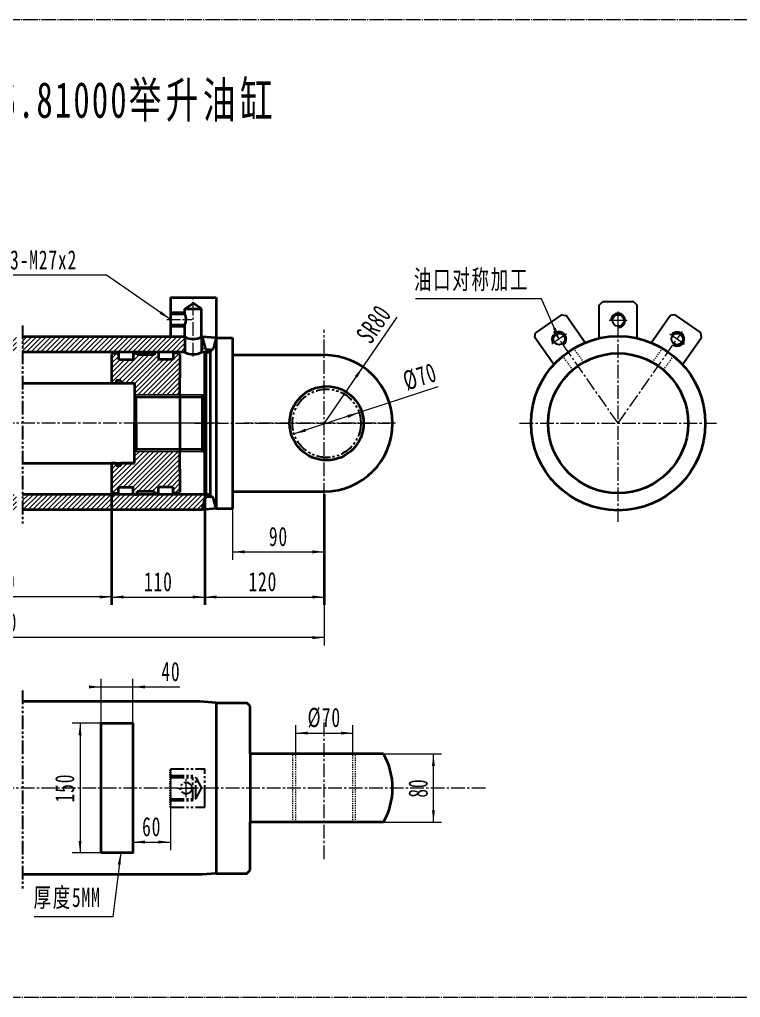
# Model space of a CAD drawing. Header units: millimetres. Extents: x -569 to 3326, y -244 to 615.
# Drawn here: x -44 to 589, y -244 to 615 of the extents above; entities that cross this region are included whole.
import ezdxf

# ---------------------------------------------------------------- set-up
doc = ezdxf.new("R2010")
doc.units = ezdxf.units.MM
for name, pattern in [('AD_LTYPE2 0 mm', [16, 13, -1, 1, -1]), ('双点画线', [22, 12, -2, 2, -2, 2, -2]), ('点画线', [18, 12, -2, 2, -2]), ('虚线', [2, 1, -1])]:
    doc.linetypes.add(name, pattern=pattern)
doc.layers.get('0').update_dxf_attribs({"lineweight": 35})
for name, color, linetype, lineweight in [('ACAD1轮廓实线层', 7, 'Continuous', 30), ('ACAD3中心线层', 1, 'AD_LTYPE2 0 mm', 0), ('EB0', 7, 'Continuous', 35), ('中心线层', 1, '点画线', 18), ('剖面线层', 4, 'Continuous', 18), ('尺寸线层', 3, 'Continuous', 18), ('细实线层', 7, 'Continuous', 18), ('虚线层', 6, '虚线', 18)]:
    doc.layers.add(name, color=color, linetype=linetype, lineweight=lineweight)
doc.styles.add('UserTxtStyle7', font='', dxfattribs={"width": 0.667})
doc.styles.add('标准', font='', dxfattribs={"width": 0.667})
doc.styles.get('UserTxtStyle7').set_extended_font_data('宋体')
doc.styles.get('标准').set_extended_font_data('宋体')
doc.dimstyles.new('标准', dxfattribs={"dimscale": 3.5, "dimtxt": 4.816406, "dimasz": 3, "dimexe": 2, "dimexo": 0, "dimgap": 1.465905, "dimtad": 1, "dimdec": 1, "dimdsep": 46, "dimtxsty": '标准', "dimblk": '_CAXARROW', "dimcen": 0, "dimdle": 3, "dimaunit": 1, "dimazin": 2, "dimtfac": 0.707107, "dimtdec": 3, "dimtmove": 0, "dimatfit": 3, "dimfxl": 1, "dimfrac": 2, "dimtolj": 1, "dimtzin": 0, "dimlwd": 18, "dimarcsym": 0})
pattern_1 = [(45, (0, 0), (-2.12132, 2.12132), [])]

# ---------------------------------------------------------------- blocks, each defined once
blk = doc.blocks.new('*X2')
at = {"layer": '尺寸线层', "linetype": 'Continuous', "lineweight": 18, "transparency": 16777216}
for points in [[(118.82, 107.4), (129.32, 108.71), (129.32, 106.09)], [(223.82, 107.4), (213.32, 108.71), (213.32, 106.09)]]:
    blk.add_hatch(color=0, dxfattribs=at).paths.add_polyline_path(points, flags=0)
at = {"layer": '尺寸线层', "color": 0, "linetype": 'Continuous', "lineweight": 35, "transparency": 16777216}
for p, q in [((118.82, 198.55), (118.82, 100.4)), ((223.82, 197.67), (223.82, 100.4))]:
    blk.add_line(p, q, dxfattribs=at)
at = {"layer": '尺寸线层', "color": 0, "linetype": 'Continuous', "lineweight": 18, "transparency": 16777216}
blk.add_line((118.82, 107.4), (223.82, 107.4), dxfattribs=at)
at = {"layer": '尺寸线层', "color": 0, "linetype": 'Continuous', "lineweight": 35, "transparency": 16777216, "insert": (169.83, 120.82), "char_height": 16.857, "width": 45.9251, "attachment_point": 5, "line_spacing_factor": 1.15057, "style": '标准'}
blk.add_mtext('\\T1.1;120', dxfattribs=at)
blk = doc.blocks.new('_CAXARROW')
blk.add_hatch(color=0).paths.add_polyline_path([(0, 0), (-1, 0.125), (-1, -0.125)], flags=0)
blk = doc.blocks.new('*X4')
at = {"layer": '尺寸线层', "linetype": 'Continuous', "lineweight": 18, "transparency": 16777216}
for points in [[(37.07, 107.4), (47.57, 108.71), (47.57, 106.09)], [(118.82, 107.4), (108.32, 108.71), (108.32, 106.09)]]:
    blk.add_hatch(color=0, dxfattribs=at).paths.add_polyline_path(points, flags=0)
at = {"layer": '尺寸线层', "color": 0, "linetype": 'Continuous', "lineweight": 35, "transparency": 16777216}
for p, q in [((37.07, 199.55), (37.07, 100.4)), ((118.82, 198.55), (118.82, 100.4))]:
    blk.add_line(p, q, dxfattribs=at)
at = {"layer": '尺寸线层', "color": 0, "linetype": 'Continuous', "lineweight": 18, "transparency": 16777216}
blk.add_line((37.07, 107.4), (118.82, 107.4), dxfattribs=at)
at = {"layer": '尺寸线层', "color": 0, "linetype": 'Continuous', "lineweight": 35, "transparency": 16777216, "insert": (78.1, 120.72), "char_height": 16.857, "width": 45.9251, "attachment_point": 5, "line_spacing_factor": 1.15057, "style": '标准'}
blk.add_mtext('\\T1.1;110', dxfattribs=at)
blk = doc.blocks.new('*X6')
at = {"layer": '尺寸线层', "linetype": 'Continuous', "lineweight": 18, "transparency": 16777216}
for points in [[(-165.4, 107.44), (-154.9, 106.13), (-154.9, 108.75)], [(37.07, 107.44), (26.57, 106.13), (26.57, 108.75)]]:
    blk.add_hatch(color=0, dxfattribs=at).paths.add_polyline_path(points, flags=0)
at = {"layer": '尺寸线层', "color": 0, "linetype": 'Continuous', "transparency": 16777216}
for p, q in [((-165.4, 204.05), (-165.4, 100.44)), ((37.07, 199.55), (37.07, 100.44))]:
    blk.add_line(p, q, dxfattribs=at)
at = {"layer": '尺寸线层', "color": 0, "linetype": 'Continuous', "lineweight": 18, "transparency": 16777216}
blk.add_line((37.07, 107.44), (-165.4, 107.44), dxfattribs=at)
at = {"layer": '尺寸线层', "color": 0, "transparency": 16777216, "insert": (-64.16, 120.86), "char_height": 16.857, "width": 63.5155, "attachment_point": 5, "line_spacing_factor": 1.15057, "style": '标准'}
blk.add_mtext('\\T1.1;1920', dxfattribs=at)
blk = doc.blocks.new('*X7')
at = {"layer": '尺寸线层', "linetype": 'Continuous', "lineweight": 18, "transparency": 16777216}
for points in [[(319.67, -30.5), (318.36, -41), (320.98, -41)], [(319.67, -90.5), (318.36, -80), (320.98, -80)]]:
    blk.add_hatch(color=0, dxfattribs=at).paths.add_polyline_path(points, flags=0)
at = {"layer": '尺寸线层', "color": 0, "linetype": 'Continuous', "transparency": 16777216}
for p, q in [((235.37, -30.5), (326.67, -30.5)), ((275.78, -90.5), (326.67, -90.5))]:
    blk.add_line(p, q, dxfattribs=at)
at = {"layer": '尺寸线层', "color": 0, "linetype": 'Continuous', "lineweight": 18, "transparency": 16777216}
blk.add_line((319.67, -90.5), (319.67, -30.5), dxfattribs=at)
at = {"layer": '尺寸线层', "color": 0, "transparency": 16777216, "insert": (306.25, -60.5), "char_height": 16.857, "width": 33.7148, "attachment_point": 5, "rotation": 90, "line_spacing_factor": 1.15057, "style": '标准'}
blk.add_mtext('\\T1.1;80', dxfattribs=at)
blk = doc.blocks.new('*X10')
at = {"layer": '尺寸线层', "linetype": 'Continuous', "lineweight": 18, "transparency": 16777216}
for points in [[(-349.17, 71.72), (-338.67, 70.41), (-338.67, 73.04)], [(223.82, 71.72), (213.32, 70.41), (213.32, 73.04)]]:
    blk.add_hatch(color=0, dxfattribs=at).paths.add_polyline_path(points, flags=0)
at = {"layer": '尺寸线层', "color": 0, "linetype": 'Continuous', "transparency": 16777216}
for p, q in [((-349.17, 197.05), (-349.17, 64.72)), ((223.82, 159.54), (223.82, 64.72))]:
    blk.add_line(p, q, dxfattribs=at)
at = {"layer": '尺寸线层', "color": 0, "linetype": 'Continuous', "lineweight": 18, "transparency": 16777216}
blk.add_line((223.82, 71.72), (-349.17, 71.72), dxfattribs=at)
at = {"layer": '尺寸线层', "color": 0, "transparency": 16777216, "insert": (-62.68, 85.14), "char_height": 16.857, "width": 65.5145, "attachment_point": 5, "line_spacing_factor": 1.15057, "style": '标准'}
blk.add_mtext('\\T1.1;2390', dxfattribs=at)
blk = doc.blocks.new('*X13')
at = {"layer": '尺寸线层', "linetype": 'Continuous', "lineweight": 18, "transparency": 16777216}
for points in [[(143.31, 147.05), (153.81, 148.36), (153.81, 145.74)], [(223.82, 147.05), (213.32, 148.36), (213.32, 145.74)]]:
    blk.add_hatch(color=0, dxfattribs=at).paths.add_polyline_path(points, flags=0)
at = {"layer": '尺寸线层', "color": 0, "linetype": 'Continuous', "transparency": 16777216}
for p, q in [((143.31, 185.05), (143.31, 140.05)), ((223.82, 185.05), (223.82, 140.05))]:
    blk.add_line(p, q, dxfattribs=at)
at = {"layer": '尺寸线层', "color": 0, "linetype": 'Continuous', "lineweight": 18, "transparency": 16777216}
blk.add_line((143.31, 147.05), (223.82, 147.05), dxfattribs=at)
at = {"layer": '尺寸线层', "color": 0, "transparency": 16777216, "insert": (183.56, 160.47), "char_height": 16.857, "width": 33.7148, "attachment_point": 5, "line_spacing_factor": 1.15057, "style": '标准'}
blk.add_mtext('\\T1.1;90', dxfattribs=at)
blk = doc.blocks.new('*X14')
at = {"layer": '尺寸线层', "linetype": 'Continuous', "lineweight": 18, "transparency": 16777216}
for points in [[(254.37, 269.36), (244.8, 264.85), (243.99, 267.35)], [(197.33, 250.75), (207.72, 252.76), (206.91, 255.26)]]:
    blk.add_hatch(color=0, dxfattribs=at).paths.add_polyline_path(points, flags=0)
at = {"layer": '尺寸线层', "color": 0, "linetype": 'Continuous', "lineweight": 18, "transparency": 16777216}
blk.add_line((323.63, 291.94), (197.33, 250.75), dxfattribs=at)
at = {"layer": '尺寸线层', "color": 0, "transparency": 16777216, "insert": (307.85, 300.91), "char_height": 16.8574, "width": 48.9235, "attachment_point": 5, "rotation": 18.05979, "line_spacing_factor": 1.15057, "style": '标准'}
blk.add_mtext('\\T1.1;%%C70', dxfattribs=at)
blk = doc.blocks.new('*X18')
at = {"layer": '尺寸线层', "linetype": 'Continuous', "lineweight": 18, "transparency": 16777216}
for points in [[(198.77, -12.18), (209.27, -10.87), (209.27, -13.5)], [(248.86, -12.18), (238.36, -10.87), (238.36, -13.5)]]:
    blk.add_hatch(color=0, dxfattribs=at).paths.add_polyline_path(points, flags=0)
at = {"layer": '尺寸线层', "color": 0, "linetype": 'Continuous', "transparency": 16777216}
for p, q in [((198.77, -30.68), (198.77, -5.18)), ((248.86, -30.68), (248.86, -5.18))]:
    blk.add_line(p, q, dxfattribs=at)
at = {"layer": '尺寸线层', "color": 0, "linetype": 'Continuous', "lineweight": 18, "transparency": 16777216}
blk.add_line((198.77, -12.18), (248.86, -12.18), dxfattribs=at)
at = {"layer": '尺寸线层', "color": 0, "transparency": 16777216, "insert": (223.82, 1.24), "char_height": 16.8574, "width": 48.9235, "attachment_point": 5, "line_spacing_factor": 1.15057, "style": '标准'}
blk.add_mtext('\\T1.1;%%C70', dxfattribs=at)
blk = doc.blocks.new('*X20')
at = {"layer": '尺寸线层', "linetype": 'Continuous'}
blk.add_hatch(color=0, dxfattribs=at).paths.add_polyline_path([(111.34, -38.73), (101.95, -33.86), (103.44, -31.69)], flags=0)
at = {"layer": '尺寸线层', "color": 0}
blk.add_line((55.11, 0), (-29.42, 0), dxfattribs=at)
at = {"layer": '尺寸线层', "color": 0, "linetype": 'Continuous'}
blk.add_line((111.34, -38.73), (55.11, 0), dxfattribs=at)
at = {"layer": '尺寸线层', "color": 0, "insert": (0, 13.42), "char_height": 16.8574, "width": 117.6612, "attachment_point": 5, "line_spacing_factor": 1.15057, "style": '标准'}
blk.add_mtext('\\T1.1;3-M27x2', dxfattribs=at)
blk = doc.blocks.new('*X21')
at = {"layer": '尺寸线层', "linetype": 'Continuous', "lineweight": 18, "transparency": 16777216}
blk.add_hatch(color=0, dxfattribs=at).paths.add_polyline_path([(257.73, 309.55), (252.88, 300.15), (250.71, 301.63)], flags=0)
at = {"layer": '尺寸线层', "color": 0, "linetype": 'Continuous', "lineweight": 18, "transparency": 16777216}
blk.add_line((287.63, 353.19), (223.82, 260.05), dxfattribs=at)
at = {"layer": '尺寸线层', "color": 0, "linetype": 'Continuous', "lineweight": 18, "transparency": 16777216, "insert": (267.27, 347.21), "char_height": 16.857, "width": 65.7643, "attachment_point": 5, "rotation": 55.5802, "line_spacing_factor": 1.15057, "style": '标准'}
blk.add_mtext('\\T1.1;SR80', dxfattribs=at)
blk = doc.blocks.new('*X22')
at = {"layer": '尺寸线层', "linetype": 'Continuous'}
blk.add_hatch(color=0, dxfattribs=at).paths.add_polyline_path([(76.96, -35.27), (71.54, -26.17), (73.95, -25.12)], flags=0)
at = {"layer": '尺寸线层', "color": 0}
blk.add_line((61.52, 0), (-49.1, 0), dxfattribs=at)
at = {"layer": '尺寸线层', "color": 0, "linetype": 'Continuous'}
blk.add_line((76.96, -35.27), (61.52, 0), dxfattribs=at)
at = {"layer": '尺寸线层', "color": 0, "insert": (0, 16.09), "char_height": 16.8574, "width": 196.3935, "attachment_point": 5, "line_spacing_factor": 1.15057, "style": '标准'}
blk.add_mtext('\\T1.1;油口对称加工', dxfattribs=at)
blk = doc.blocks.new('*X23')
at = {"layer": '尺寸线层', "linetype": 'Continuous', "lineweight": 18, "transparency": 16777216}
for points in [[(9.31, -3.54), (10.63, -14.04), (8, -14.04)], [(9.31, -117.37), (10.63, -106.87), (8, -106.87)]]:
    blk.add_hatch(color=0, dxfattribs=at).paths.add_polyline_path(points, flags=0)
at = {"layer": '尺寸线层', "color": 0, "linetype": 'Continuous', "transparency": 16777216}
for p, q in [((27.75, -3.54), (2.31, -3.54)), ((27.75, -117.37), (2.31, -117.37))]:
    blk.add_line(p, q, dxfattribs=at)
at = {"layer": '尺寸线层', "color": 0, "linetype": 'Continuous', "lineweight": 18, "transparency": 16777216}
blk.add_line((9.31, -3.54), (9.31, -117.37), dxfattribs=at)
at = {"layer": '尺寸线层', "color": 0, "transparency": 16777216, "insert": (-4.11, -60.46), "char_height": 16.857, "width": 45.9251, "attachment_point": 5, "rotation": 90, "line_spacing_factor": 1.15057, "style": '标准'}
blk.add_mtext('\\T1.1;150', dxfattribs=at)
blk = doc.blocks.new('*X24')
at = {"layer": '尺寸线层', "linetype": 'Continuous', "lineweight": 18, "transparency": 16777216}
for points in [[(27.75, 28.38), (17.25, 29.69), (17.25, 27.06)], [(55.81, 28.38), (66.31, 29.69), (66.31, 27.06)]]:
    blk.add_hatch(color=0, dxfattribs=at).paths.add_polyline_path(points, flags=0)
at = {"layer": '尺寸线层', "color": 0, "linetype": 'Continuous', "transparency": 16777216}
for p, q in [((27.75, -3.54), (27.75, 35.38)), ((55.81, -3.54), (55.81, 35.38))]:
    blk.add_line(p, q, dxfattribs=at)
at = {"layer": '尺寸线层', "color": 0, "linetype": 'Continuous', "lineweight": 18, "transparency": 16777216}
blk.add_line((17.25, 28.38), (96.83, 28.38), dxfattribs=at)
at = {"layer": '尺寸线层', "color": 0, "transparency": 16777216, "insert": (89.12, 41.79), "char_height": 16.857, "width": 33.7148, "attachment_point": 5, "line_spacing_factor": 1.15057, "style": '标准'}
blk.add_mtext('\\T1.1;40', dxfattribs=at)
blk = doc.blocks.new('*X25')
at = {"layer": '尺寸线层', "linetype": 'Continuous', "lineweight": 18, "transparency": 16777216}
for points in [[(55.81, -107.9), (66.31, -106.58), (66.31, -109.21)], [(88.66, -107.9), (78.16, -106.58), (78.16, -109.21)]]:
    blk.add_hatch(color=0, dxfattribs=at).paths.add_polyline_path(points, flags=0)
at = {"layer": '尺寸线层', "color": 0, "linetype": 'Continuous', "transparency": 16777216}
for p, q in [((88.66, -43.7), (88.66, -114.9)), ((55.81, -60.46), (55.81, -114.9))]:
    blk.add_line(p, q, dxfattribs=at)
at = {"layer": '尺寸线层', "color": 0, "linetype": 'Continuous', "lineweight": 18, "transparency": 16777216}
blk.add_line((55.81, -107.9), (88.66, -107.9), dxfattribs=at)
at = {"layer": '尺寸线层', "color": 0, "transparency": 16777216, "insert": (72.23, -94.48), "char_height": 16.857, "width": 33.7148, "attachment_point": 5, "line_spacing_factor": 1.15057, "style": '标准'}
blk.add_mtext('\\T1.1;60', dxfattribs=at)
blk = doc.blocks.new('*X26')
at = {"layer": '尺寸线层', "linetype": 'Continuous'}
blk.add_hatch(color=0, dxfattribs=at).paths.add_polyline_path([(47.06, 56.26), (47.1, 45.68), (44.49, 45.99)], flags=0)
at = {"layer": '尺寸线层', "color": 0, "linetype": 'Continuous'}
blk.add_line((47.06, 56.26), (40.24, 0), dxfattribs=at)
at = {"layer": '尺寸线层', "color": 0}
blk.add_line((40.24, 0), (-29.02, 0), dxfattribs=at)
at = {"layer": '尺寸线层', "color": 0, "insert": (0, 16.18), "char_height": 16.8574, "width": 116.087, "attachment_point": 5, "line_spacing_factor": 1.15057, "style": '标准'}
blk.add_mtext('\\T1.1;厚度5MM', dxfattribs=at)

msp = doc.modelspace()

# ---------------------------------------------------------------- hatches: boundary and pattern name
at = {"layer": '剖面线层'}
h = msp.add_hatch(dxfattribs=at)
h.set_pattern_fill('无图案', color=256, scale=3, angle=45, style=0, pattern_type=0)
h.set_pattern_definition(pattern_1)
edge = h.paths.add_edge_path(flags=0)
edge.add_line((-235.35, 186.05), (-235.35, 188.82))
edge.add_line((-235.35, 188.82), (-235.35, 192.13))
edge.add_line((-235.35, 192.13), (-228.42, 193.98))
edge.add_line((-228.42, 193.98), (-205.64, 193.98))
edge.add_line((-205.64, 193.98), (-203.78, 193.98))
edge.add_arc((-203.78, 195.41), 1.43, 270, 360)
edge.add_line((-202.35, 195.41), (-202.35, 195.74))
edge.add_line((-202.35, 195.74), (-198.04, 197.3))
edge.add_line((-198.04, 197.3), (-164.35, 197.3))
edge.add_line((-164.35, 197.3), (-163.66, 197.55))
edge.add_line((-163.66, 197.55), (-46.52, 197.55))
edge.add_line((-46.52, 197.55), (-46.52, 184.05))
edge.add_line((-46.52, 184.05), (-233.92, 184.05))
edge.add_line((-233.92, 184.05), (-235.35, 185.48))
edge.add_line((-235.35, 185.48), (-235.35, 186.05))
edge = h.paths.add_edge_path(flags=0)
edge.add_line((-41.11, 184.05), (-41.11, 193.2))
edge.add_line((-41.11, 193.2), (-41.11, 197.55))
edge.add_line((-41.11, 197.55), (71.07, 197.55))
edge.add_line((71.07, 197.55), (74.57, 197.55))
edge.add_line((74.57, 197.55), (89.57, 197.55))
edge.add_line((89.57, 197.55), (93.07, 197.55))
edge.add_line((93.07, 197.55), (119.82, 197.55))
edge.add_line((119.82, 197.55), (123.82, 197.55))
edge.add_line((123.82, 197.55), (123.82, 195.55))
edge.add_line((123.82, 195.55), (123.82, 195.41))
edge.add_line((123.82, 195.41), (121.25, 195.41))
edge.add_arc((121.25, 193.41), 2, 90, 165)
edge.add_line((119.32, 193.93), (116.67, 184.05))
edge.add_line((116.67, 184.05), (-41.11, 184.05))
edge = h.paths.add_edge_path(flags=0)
edge.add_line((116.04, 322.55), (116.04, 326.59))
edge.add_line((116.04, 326.59), (116.04, 336.05))
edge.add_line((116.04, 336.05), (116.04, 336.11))
edge.add_line((116.04, 336.11), (116.67, 336.05))
edge.add_line((116.67, 336.05), (119.32, 326.18))
edge.add_arc((121.25, 326.7), 2, 195, 270)
edge.add_line((121.25, 324.7), (123.82, 324.7))
edge.add_line((123.82, 324.7), (123.82, 324.55))
edge.add_line((123.82, 324.55), (123.82, 322.55))
edge.add_line((123.82, 322.55), (119.82, 322.55))
edge.add_line((119.82, 322.55), (116.04, 322.55))
h.paths.add_polyline_path([(-41.11, 322.55), (-41.11, 329.12), (-41.11, 336.05), (88.66, 336.05), (101.39, 336.05), (101.39, 335.05), (101.39, 322.55), (78.07, 322.55), (74.57, 322.55), (59.57, 322.55), (56.07, 322.55)], flags=0)
h.paths.add_polyline_path([(-170.41, 322.68), (-170.41, 330.7), (-170.41, 336.05), (-164.64, 336.05), (-46.52, 336.05), (-46.52, 322.55), (-164.64, 322.55)], flags=0)
h = msp.add_hatch(dxfattribs=at)
h.set_pattern_fill('无图案', color=256, scale=3, angle=45, style=0, pattern_type=0)
h.set_pattern_definition(pattern_1)
h.paths.add_polyline_path([(37.07, 295.05), (37.07, 308.76), (37.07, 320.55), (38.07, 321.55), (43.07, 321.55), (43.07, 316.05), (56.07, 316.05), (56.07, 322.55), (59.57, 322.55), (59.57, 320.05), (74.57, 320.05), (74.57, 322.55), (78.07, 322.55), (78.07, 316.05), (90.05, 316.05), (91.07, 316.05), (91.07, 321.55), (96.07, 321.55), (97.07, 320.55), (97.07, 300.05), (97.07, 285.05), (57.07, 285.05), (57.07, 295.05), (45.07, 295.05), (45.07, 297.55), (41.07, 297.55), (41.07, 295.05)], flags=0)
h.paths.add_polyline_path([(37.07, 199.55), (37.07, 219.75), (37.07, 225.05), (41.07, 225.05), (41.07, 222.55), (45.07, 222.55), (45.07, 225.05), (57.07, 225.05), (57.07, 235.05), (97.07, 235.05), (97.07, 220.05), (97.07, 199.55), (96.07, 198.55), (91.07, 198.55), (91.07, 204.05), (78.07, 204.05), (78.07, 197.55), (74.57, 197.55), (74.57, 200.05), (59.57, 200.05), (59.57, 197.55), (56.07, 197.55), (56.07, 204.05), (43.07, 204.05), (43.07, 198.55), (38.07, 198.55)], flags=0)

# ---------------------------------------------------------------- linework, layer by layer
at = {"layer": 'ACAD3中心线层'}
msp.add_lwpolyline([(-568.61, 614.78), (677.12, 614.78), (677.12, -244.45), (-568.61, -244.45)], close=True, dxfattribs=at)
at = {"layer": 'EB0', "color": 8}
for p, q in [((88.66, 370.6), (128.77, 370.6)), ((88.66, 370.6), (88.66, 336.05)), ((128.77, 370.6), (128.77, 335.05)), ((101.39, 360.47), (108.71, 365.6)), ((116.04, 360.47), (108.71, 365.6)), ((88.66, 357.26), (101.39, 357.26)), ((88.66, 356.26), (101.39, 356.26)), ((101.39, 360.47), (116.04, 360.47)), ((101.39, 356.26), (101.39, 360.47)), ((116.04, 336.05), (116.04, 360.47)), ((88.66, 346.49), (101.39, 346.49)), ((88.66, 345.49), (101.39, 345.49)), ((101.39, 335.05), (101.39, 346.49))]:
    msp.add_line(p, q, dxfattribs=at)
at = {"layer": 'EB0', "linetype": 'Continuous', "lineweight": 25}
for p, q in [((465.09, 363.74), (468.09, 366.74)), ((465.09, 334.7), (465.09, 363.74)), ((495.7, 366.74), (468.09, 366.74)), ((495.7, 366.74), (498.7, 363.74)), ((498.7, 334.7), (498.7, 363.74)), ((432.01, 355.36), (409.4, 339.53)), ((432.01, 355.36), (436.19, 354.62)), ((452.84, 330.84), (436.19, 354.62)), ((510.95, 330.84), (527.6, 354.62)), ((531.78, 355.36), (527.6, 354.62)), ((531.78, 355.36), (554.39, 339.53)), ((408.66, 335.35), (409.4, 339.53)), ((425.31, 311.57), (408.66, 335.35)), ((538.48, 311.57), (555.13, 335.35)), ((555.13, 335.35), (554.39, 339.53))]:
    msp.add_line(p, q, dxfattribs=at)
at = {"layer": 'EB0', "linetype": '双点画线', "lineweight": 25}
for p, q in [((-41.11, 345.85), (-41.11, 171.07)), ((-41.11, 25.29), (-41.11, -149.49)), ((88.66, -43.7), (118.87, -43.7)), ((88.66, -49.5), (108.25, -49.5)), ((88.66, -51.1), (111.07, -51.1)), ((108.25, -71.5), (108.25, -49.5)), ((111.07, -51.1), (115.92, -60.5)), ((111.07, -69.91), (111.07, -51.1)), ((118.87, -69.91), (118.87, -43.7)), ((111.07, -69.91), (115.92, -60.5)), ((118.87, -77.31), (118.87, -66.22)), ((88.66, -69.91), (111.07, -69.91)), ((88.66, -71.5), (108.25, -71.5)), ((88.66, -77.31), (118.87, -77.31))]:
    msp.add_line(p, q, dxfattribs=at)
at = {"layer": 'EB0', "linetype": 'Continuous', "lineweight": 35}
for p, q in [((101.39, 336.05), (-41.11, 336.05)), ((128.82, 335.05), (116.04, 336.11)), ((116.67, 336.05), (119.32, 326.18)), ((128.82, 335.05), (126.4, 326.04)), ((128.82, 335.05), (143.31, 335.05)), ((128.82, 335.05), (128.82, 307.02)), ((143.31, 335.05), (143.31, 185.05)), ((101.39, 322.55), (-41.11, 322.55)), ((38.07, 321.55), (37.07, 320.55)), ((43.07, 321.55), (43.07, 316.05)), ((56.07, 322.55), (56.07, 316.05)), ((56.07, 322.55), (59.57, 322.55)), ((59.57, 322.55), (59.57, 320.05)), ((74.57, 320.05), (59.57, 320.05)), ((74.57, 322.55), (74.57, 320.05)), ((78.07, 322.55), (74.57, 322.55)), ((78.07, 322.55), (78.07, 316.05)), ((91.07, 321.55), (91.07, 316.05)), ((97.07, 320.55), (96.07, 321.55)), ((123.82, 322.55), (116.04, 322.55)), ((119.82, 322.55), (119.82, 307.02)), ((123.82, 324.7), (121.25, 324.7)), ((123.82, 324.7), (123.82, 322.55)), ((123.82, 324.55), (123.82, 322.55)), ((123.82, 324.55), (124.47, 324.55)), ((123.82, 307.02), (123.82, 322.55)), ((43.07, 316.05), (56.07, 316.05)), ((91.07, 316.05), (78.07, 316.05)), ((57.07, 295.05), (57.07, 260.05)), ((119.82, 292.45), (119.82, 197.55)), ((123.82, 197.55), (123.82, 292.45)), ((128.82, 292.45), (128.82, 185.05)), ((58.57, 283.05), (57.07, 284.55)), ((58.57, 260.05), (58.57, 283.05)), ((118.81, 283.05), (58.57, 283.05)), ((118.81, 283.05), (118.81, 237.05)), ((57.07, 225.05), (57.07, 260.05)), ((58.57, 260.05), (58.57, 237.05)), ((58.57, 237.05), (57.07, 235.55)), ((118.81, 237.05), (58.57, 237.05)), ((38.07, 198.55), (37.07, 199.55)), ((43.07, 198.55), (43.07, 204.05)), ((43.07, 204.05), (56.07, 204.05)), ((56.07, 197.55), (56.07, 204.05)), ((74.57, 200.05), (59.57, 200.05)), ((59.57, 197.55), (59.57, 200.05)), ((74.57, 197.55), (74.57, 200.05)), ((78.07, 197.55), (78.07, 204.05)), ((91.07, 204.05), (78.07, 204.05)), ((91.07, 198.55), (91.07, 204.05)), ((96.07, 198.55), (97.07, 199.55)), ((123.82, 197.55), (-41.11, 197.55)), ((56.07, 197.55), (59.57, 197.55)), ((78.07, 197.55), (74.57, 197.55)), ((116.67, 184.05), (119.32, 193.93)), ((123.82, 195.41), (121.25, 195.41)), ((123.82, 195.41), (123.82, 197.55)), ((123.82, 195.55), (123.82, 197.55)), ((123.82, 195.55), (124.47, 195.55)), ((128.82, 185.05), (126.4, 194.07)), ((116.67, 184.05), (-41.11, 184.05)), ((128.82, 185.05), (116.67, 184.05)), ((128.82, 185.05), (143.31, 185.05)), ((114.53, 15.5), (-41.11, 15.5)), ((128.82, 14.5), (114.53, 15.67)), ((128.82, 14.5), (155.82, 14.5)), ((158.82, -30.5), (158.82, 11.5)), ((275.78, -30.5), (158.82, -30.5)), ((275.78, -90.5), (158.82, -90.5)), ((158.82, -132.5), (158.82, -90.5)), ((116.67, -136.5), (-41.11, -136.5)), ((128.82, -135.5), (116.67, -136.5)), ((128.82, -135.5), (155.82, -135.5))]:
    msp.add_line(p, q, dxfattribs=at)
at = {"layer": 'EB0'}
for p, q in [((116.04, 336.05), (116.04, 322.55)), ((101.39, 335.05), (101.39, 322.55)), ((37.07, 320.55), (37.07, 295.05)), ((38.07, 321.55), (43.07, 321.55)), ((96.07, 321.55), (91.07, 321.55)), ((97.07, 320.55), (97.07, 300.05)), ((119.82, 322.55), (118.82, 321.55)), ((118.82, 307.02), (118.82, 321.55)), ((119.82, 322.55), (123.82, 322.55)), ((143.31, 320.05), (223.82, 320.05)), ((118.82, 292.45), (118.82, 307.02)), ((119.82, 307.02), (119.82, 292.45)), ((123.82, 292.45), (123.82, 307.02)), ((128.82, 307.02), (128.82, 292.45)), ((57.07, 295.05), (-41.11, 295.05)), ((41.07, 295.05), (37.07, 295.05)), ((45.07, 297.55), (41.07, 297.55)), ((41.07, 297.55), (41.07, 295.05)), ((45.07, 297.55), (45.07, 295.05)), ((57.07, 295.05), (45.07, 295.05)), ((57.07, 295.05), (57.07, 260.05)), ((97.07, 285.05), (97.07, 300.05)), ((118.82, 198.55), (118.82, 292.45)), ((97.07, 285.05), (97.07, 235.05)), ((116.81, 285.05), (118.81, 283.05)), ((116.81, 235.05), (116.81, 285.05)), ((57.07, 225.05), (57.07, 260.05)), ((97.07, 220.05), (97.07, 235.05)), ((116.81, 235.05), (118.81, 237.05)), ((-41.11, 225.05), (57.07, 225.05)), ((41.07, 225.05), (37.07, 225.05)), ((37.07, 225.05), (37.07, 199.55)), ((41.07, 222.55), (41.07, 225.05)), ((57.07, 225.05), (45.07, 225.05)), ((45.07, 222.55), (45.07, 225.05)), ((45.07, 222.55), (41.07, 222.55)), ((97.07, 220.05), (97.07, 199.55)), ((38.07, 198.55), (43.07, 198.55)), ((96.07, 198.55), (91.07, 198.55)), ((119.82, 197.55), (118.82, 198.55)), ((143.31, 200.05), (223.82, 200.05)), ((119.82, 197.55), (123.82, 197.55)), ((128.82, 14.5), (128.82, -135.5)), ((158.82, 11.5), (155.82, 14.5)), ((158.82, -30.5), (158.82, -90.5)), ((155.82, -135.5), (158.82, -132.5))]:
    msp.add_line(p, q, dxfattribs=at)
at = {"layer": 'EB0', "color": 8, "linetype": '虚线', "lineweight": 18}
for p, q in [((441.94, 306.81), (433.3, 319.16)), ((451.62, 313.59), (442.98, 325.93)), ((512.17, 313.59), (520.81, 325.93)), ((521.85, 306.81), (530.49, 319.16))]:
    msp.add_line(p, q, dxfattribs=at)
at = {"layer": 'EB0', "linetype": '虚线'}
msp.add_line((88.66, -77.31), (88.66, -43.7), dxfattribs=at)
at = {"layer": 'EB0'}
msp.add_lwpolyline([(27.75, -117.37), (27.75, -3.54), (55.81, -3.54), (55.81, -117.37)], close=True, dxfattribs=at)
at = {"layer": 'EB0', "linetype": 'Continuous', "lineweight": 25}
for centre in [(481.9, 350.4), (430.08, 334.06), (533.72, 334.06)]:
    msp.add_circle(centre, 5, dxfattribs=at)
at = {"layer": 'EB0'}
for centre, radius in [((481.9, 260.05), 76.52), ((481.9, 260.05), 61.5), ((225.85, 260.05), 32.5)]:
    msp.add_circle(centre, radius, dxfattribs=at)
at = {"layer": 'EB0', "linetype": '双点画线', "lineweight": 25}
for centre, radius in [((225.85, 260.05), 30), ((102.53, -60.5), 5)]:
    msp.add_circle(centre, radius, dxfattribs=at)
at = {"layer": 'EB0', "color": 8}
msp.add_arc((91.16, 351.38), 11.34, 334.48064, 25.51936, dxfattribs=at)
at = {"layer": 'EB0'}
for centre, radius, start, end in [((481.9, 350.4), 6, 270, 180), ((108.71, 349.48), 15.29, 241.36579, 298.63421), ((430.08, 334.06), 6, 305, 215), ((533.72, 334.06), 6, 235, 145), ((108.71, 335.98), 15.29, 241.36579, 298.63421), ((223.82, 260.05), 60, 270, 90)]:
    msp.add_arc(centre, radius, start, end, dxfattribs=at)
at = {"layer": 'EB0', "linetype": 'Continuous', "lineweight": 35}
for centre, radius, start, end in [((121.25, 326.7), 2, 195, 270), ((124.47, 326.55), 2, 270, 345), ((121.25, 193.41), 2, 90, 165), ((124.47, 193.55), 2, 15, 90), ((223.82, -60.5), 60, 330, 30)]:
    msp.add_arc(centre, radius, start, end, dxfattribs=at)
at = {"layer": '中心线层'}
for p, q in [((108.71, 318.86), (108.71, 370.6)), ((481.9, 173.54), (481.9, 346.57)), ((286.41, 260.05), (153.14, 260.05)), ((395.38, 260.05), (568.41, 260.05))]:
    msp.add_line(p, q, dxfattribs=at)
at = {"layer": '中心线层', "linetype": '点画线', "lineweight": 18}
for p, q in [((481.9, 342.4), (481.9, 358.4)), ((85.41, 351.38), (107.51, 351.38)), ((489.9, 350.4), (473.9, 350.4)), ((223.82, 159.54), (223.82, 342.37)), ((436.63, 338.65), (423.52, 329.47)), ((481.9, 260.05), (425.49, 340.61)), ((481.9, 260.05), (538.3, 340.61)), ((527.16, 338.65), (540.27, 329.47)), ((123.12, 260.05), (48.23, 260.05)), ((109.69, 260.05), (281.11, 260.05)), ((223.82, -122.89), (223.82, -0.56)), ((102.53, -68.5), (102.53, -52.5)), ((365.34, -60.46), (-403.45, -60.46)), ((94.53, -60.5), (110.53, -60.5))]:
    msp.add_line(p, q, dxfattribs=at)
at = {"layer": '中心线层', "linetype": '点画线', "lineweight": 15}
msp.add_line((131.62, 260.05), (-411.45, 260.05), dxfattribs=at)
at = {"layer": '细实线层', "linetype": 'Continuous', "lineweight": 18}
for p, q in [((116.81, 285.05), (57.07, 285.05)), ((116.81, 235.05), (57.07, 235.05))]:
    msp.add_line(p, q, dxfattribs=at)
at = {"layer": '虚线层', "linetype": '虚线', "lineweight": 18}
for p, q in [((196.32, -90.5), (196.32, -30.5)), ((198.77, -90.6), (198.77, -30.68)), ((248.86, -90.6), (248.86, -30.68)), ((251.32, -90.5), (251.32, -30.5))]:
    msp.add_line(p, q, dxfattribs=at)

# ---------------------------------------------------------------- block references
at = {"layer": '尺寸线层'}
for name, p in [('*X20', (-22.69, 390.11)), ('*X22', (353.12, 369.33)), ('*X26', (-2.07, -173.63))]:
    msp.add_blockref(name, p, dxfattribs=at)

# ---------------------------------------------------------------- texts
at = {"layer": 'ACAD1轮廓实线层', "linetype": 'Continuous', "lineweight": 18, "insert": (-110.07, 559.93), "char_height": 31.4415, "width": 421.8358, "attachment_point": 1, "line_spacing_factor": 1.15057, "style": 'UserTxtStyle7'}
msp.add_mtext('{\\T1.137;LB26.81000举升油缸 }', dxfattribs=at)

# ---------------------------------------------------------------- dimensions: what is measured, and where the dimension line sits
at = {"layer": '尺寸线层'}
dim = msp.add_radius_dim(center=(223.82, 260.05), mpoint=(257.73, 309.55), text='SR80', dimstyle='标准', override={"dimsah": 1, "dimtfill": 1, "dimtzin": 0}, dxfattribs=at)
dim.commit()
dim.dimension.update_dxf_attribs({"geometry": '*X21', "text_midpoint": (278.34, 339.63)})
dim = msp.add_diameter_dim_2p(p1=(197.33, 250.75), p2=(254.37, 269.36), text='%%C70', dimstyle='标准', override={"dimsah": 1, "dimtfill": 1, "dimtzin": 0}, dxfattribs=at)
dim.commit()
dim.dimension.update_dxf_attribs({"geometry": '*X14', "text_midpoint": (312.01, 288.15), "dimtype": 163})
for base, p1, p2, text, override, picture, middle in [((-165.4, 107.44), (37.07, 199.55), (-165.4, 204.05), '1920', {"dimsah": 1, "dimtfac": 1, "dimtfill": 1, "dimtzin": 0}, '*X6', (-64.16, 120.86)), ((223.82, 147.05), (143.31, 185.05), (223.82, 185.05), '90', {"dimsah": 1, "dimtfill": 1, "dimtzin": 0}, '*X13', (183.56, 160.47)), ((55.81, 28.38), (27.75, -3.54), (55.81, -3.54), '40', {"dimsah": 1, "dimtfill": 1, "dimtzin": 0}, '*X24', (89.12, 41.79)), ((248.86, -12.18), (198.77, -30.68), (248.86, -30.68), '%%C70', {"dimsah": 1, "dimtfill": 1}, '*X18', (223.82, 1.24)), ((88.66, -107.9), (55.81, -60.46), (88.66, -43.7), '60', {"dimsah": 1, "dimtfill": 1, "dimtzin": 0}, '*X25', (72.23, -94.48))]:
    dim = msp.add_linear_dim(base=base, p1=p1, p2=p2, text=text, dimstyle='标准', override=override, dxfattribs=at)
    dim.commit()
    dim.dimension.update_dxf_attribs({"geometry": picture, "text_midpoint": middle})
at = {"layer": '尺寸线层', "linetype": 'Continuous', "lineweight": 35}
for base, p1, p2, text, override, picture, middle in [((118.82, 107.4), (37.07, 199.55), (118.82, 198.55), '110', {"dimsah": 1, "dimtfac": 1, "dimtfill": 1, "dimtzin": 0}, '*X4', (78.1, 120.72)), ((223.82, 107.4), (118.82, 198.55), (223.82, 197.67), '120', {"dimsah": 1, "dimtfill": 1, "dimtzin": 0}, '*X2', (169.83, 120.82))]:
    dim = msp.add_linear_dim(base=base, p1=p1, p2=p2, text=text, dimstyle='标准', override=override, dxfattribs=at)
    dim.commit()
    dim.dimension.update_dxf_attribs({"geometry": picture, "text_midpoint": middle, "dimtype": 160})
at = {"layer": '尺寸线层'}
for base, p1, p2, angle, text, override, picture, middle in [((-349.17, 71.72), (223.82, 159.54), (-349.17, 197.05), 180, '2390', {"dimsah": 1, "dimtfac": 1, "dimtfill": 1, "dimtzin": 0}, '*X10', (-62.68, 85.14)), ((9.31, -117.37), (27.75, -3.54), (27.75, -117.37), 90, '150', {"dimsah": 1, "dimtfill": 1, "dimtzin": 0}, '*X23', (-4.11, -60.46)), ((319.67, -30.5), (275.78, -90.5), (235.37, -30.5), 90, '80', {"dimsah": 1, "dimtfill": 1, "dimtzin": 0}, '*X7', (306.25, -60.5))]:
    dim = msp.add_linear_dim(base=base, p1=p1, p2=p2, angle=angle, text=text, dimstyle='标准', override=override, dxfattribs=at)
    dim.commit()
    dim.dimension.update_dxf_attribs({"geometry": picture, "text_midpoint": middle})

doc.saveas('drawing.dxf')
